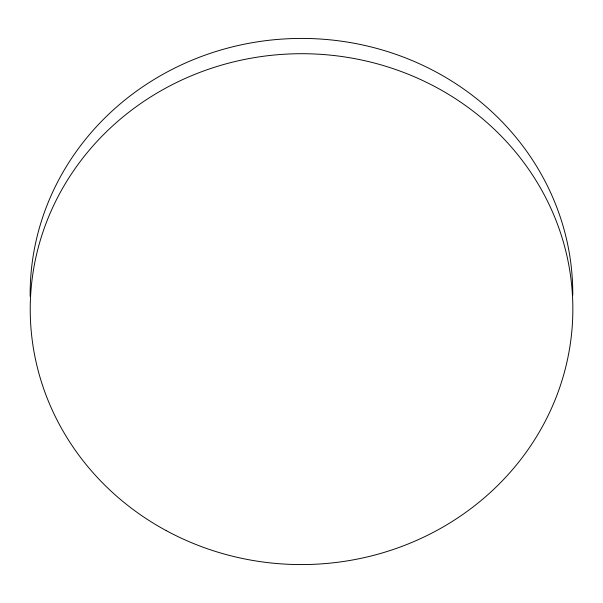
<?xml version="1.0" encoding="UTF-8"?>
<svg xmlns="http://www.w3.org/2000/svg" width="603" height="603" viewBox="0 0 603 603"><rect width="100%" height="100%" fill="white"/><g stroke="black" fill="none" stroke-linecap="round" stroke-linejoin="round"><path stroke-width="0.9" d="M30.158 296.254A271.312 255.431 -0.3 0 1 301.07 38.426A271.312 255.431 -0.3 0 1 572.767 295.191M166.224 530.617A271.312 255.431 -0.3 0 0 572.85 308.615A271.312 255.431 -0.3 0 0 165.546 88.196A271.312 255.431 -0.3 0 0 166.224 530.617"/></g></svg>
